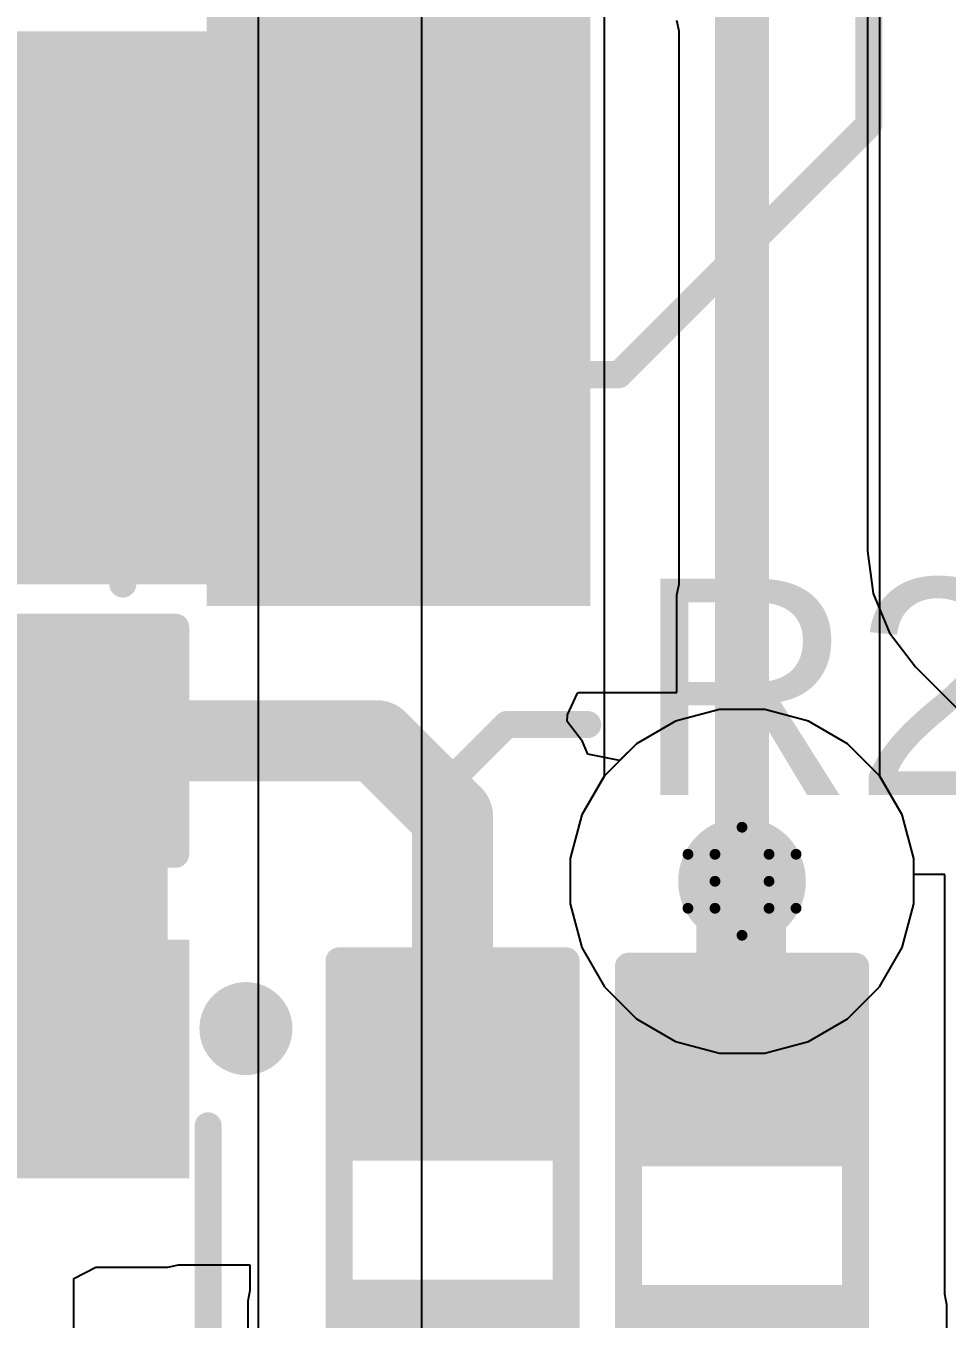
# Model space of a CAD drawing. Header units: inches. Extents: x -3 to 5437, y -3 to 5435.
# Drawn here: x 128.5 to 132.83, y 20.65 to 26.73 of the extents above; entities that cross this region are included whole.
import ezdxf

# ---------------------------------------------------------------- set-up
doc = ezdxf.new("R2010")
doc.units = ezdxf.units.IN
for name, color, linetype in [('Bottom Layer', 5, 'Continuous'), ('Bottom Solder', 6, 'Continuous'), ('Drill Drawing', 1, 'Continuous'), ('GND', 16, 'Continuous'), ('PWR', 76, 'Continuous'), ('Top Layer', 1, 'Continuous'), ('Top Overlay', 2, 'Continuous'), ('Top Paste', 8, 'Continuous'), ('Top Solder', 216, 'Continuous'), ('Via Holes', 16, 'Continuous')]:
    doc.layers.add(name, color=color, linetype=linetype)
doc.styles.add('Arial', font='', dxfattribs={"height": 0.2})
doc.styles.get('Arial').set_extended_font_data('Arial')

# ---------------------------------------------------------------- blocks, each defined once
blk = doc.blocks.new('SOT_23_249')
at = {"layer": 'Top Layer'}
for points in [[(-0.41, 1.46), (0.41, 1.46), (0.41, 0.54), (-0.41, 0.54)], [(-1.36, -0.54), (-0.54, -0.54), (-0.54, -1.46), (-1.36, -1.46)], [(0.54, -0.54), (1.36, -0.54), (1.36, -1.46), (0.54, -1.46)]]:
    blk.add_hatch(color=1, dxfattribs=at).paths.add_polyline_path(points)
at = {"layer": 'Top Paste'}
for points in [[(-0.41, 1.46), (0.41, 1.46), (0.41, 0.54), (-0.41, 0.54)], [(-1.36, -0.54), (-0.54, -0.54), (-0.54, -1.46), (-1.36, -1.46)], [(0.54, -0.54), (1.36, -0.54), (1.36, -1.46), (0.54, -1.46)]]:
    blk.add_hatch(color=8, dxfattribs=at).paths.add_polyline_path(points)
at = {"layer": 'Top Solder'}
for points in [[(-0.5116, 1.5616), (0.5116, 1.5616), (0.5116, 0.4384), (-0.5116, 0.4384)], [(-1.4616, -0.4384), (-0.4384, -0.4384), (-0.4384, -1.5616), (-1.4616, -1.5616)], [(0.4384, -0.4384), (1.4616, -0.4384), (1.4616, -1.5616), (0.4384, -1.5616)]]:
    blk.add_hatch(color=216, dxfattribs=at).paths.add_polyline_path(points)
at = {"layer": 'Top Overlay'}
for points in [[(-1.5494, 0.7366, 0.127, 0.127, 0), (-1.5494, -0.6858, 0.127, 0.127, 0)], [(-0.6096, 0.7366, 0.127, 0.127, 0), (-1.5494, 0.7366, 0.127, 0.127, 0)], [(1.5494, 0.7366, 0.127, 0.127, 0), (0.6096, 0.7366, 0.127, 0.127, 0)], [(1.5494, 0.7366, 0.127, 0.127, 0), (1.5494, -0.6858, 0.127, 0.127, 0)], [(0.3302, -0.7366, 0.127, 0.127, 0), (-0.3302, -0.7366, 0.127, 0.127, 0)]]:
    blk.add_lwpolyline(points, format="xyseb", dxfattribs=at)
for points in [[(-1.5812, 0.7366, 0.0635, 0.0635, 1), (-1.5176, 0.7366, 0.0635, 0.0635, 1)], [(-1.5812, 0.7366, 0.0635, 0.0635, 1), (-1.5176, 0.7366, 0.0635, 0.0635, 1)], [(-0.6413, 0.7366, 0.0635, 0.0635, 1), (-0.5778, 0.7366, 0.0635, 0.0635, 1)], [(0.5778, 0.7366, 0.0635, 0.0635, 1), (0.6413, 0.7366, 0.0635, 0.0635, 1)], [(1.5176, 0.7366, 0.0635, 0.0635, 1), (1.5812, 0.7366, 0.0635, 0.0635, 1)], [(1.5176, 0.7366, 0.0635, 0.0635, 1), (1.5812, 0.7366, 0.0635, 0.0635, 1)], [(-1.5812, -0.6858, 0.0635, 0.0635, 1), (-1.5176, -0.6858, 0.0635, 0.0635, 1)], [(1.5176, -0.6858, 0.0635, 0.0635, 1), (1.5812, -0.6858, 0.0635, 0.0635, 1)], [(-0.3619, -0.7366, 0.0635, 0.0635, 1), (-0.2984, -0.7366, 0.0635, 0.0635, 1)], [(0.2984, -0.7366, 0.0635, 0.0635, 1), (0.3619, -0.7366, 0.0635, 0.0635, 1)], [(-1.6356, -1.143, 0.254, 0.254, 1), (-1.8188, -1.143, 0.254, 0.254, 1)], [(-1.8823, -1.143, 0.127, 0.127, 1), (-1.7553, -1.143, 0.127, 0.127, 1)], [(-1.6991, -1.143, 0.127, 0.127, 1), (-1.5721, -1.143, 0.127, 0.127, 1)]]:
    blk.add_lwpolyline(points, format="xyseb", close=True, dxfattribs=at)
blk = doc.blocks.new('R___0603_271')
at = {"layer": 'Top Layer'}
for points in [[(-0.381, 0.4445), (-0.381, -0.4445), (-1.143, -0.4445), (-1.143, 0.4445)], [(1.143, 0.4445), (1.143, -0.4445), (0.381, -0.4445), (0.381, 0.4445)]]:
    blk.add_hatch(color=1, dxfattribs=at).paths.add_polyline_path(points)
at = {"layer": 'Top Paste'}
for points in [[(-0.381, 0.4445), (-0.381, -0.4445), (-1.143, -0.4445), (-1.143, 0.4445)], [(1.143, 0.4445), (1.143, -0.4445), (0.381, -0.4445), (0.381, 0.4445)]]:
    blk.add_hatch(color=8, dxfattribs=at).paths.add_polyline_path(points)
at = {"layer": 'Top Solder'}
for points in [[(-0.2794, 0.5461), (-0.2794, -0.5461), (-1.2446, -0.5461), (-1.2446, 0.5461)], [(1.2446, 0.5461), (1.2446, -0.5461), (0.2794, -0.5461), (0.2794, 0.5461)]]:
    blk.add_hatch(color=216, dxfattribs=at).paths.add_polyline_path(points)
at = {"layer": 'Top Overlay'}
for points in [[(-1.2192, -0.5334, 0.127, 0.127, 0), (-1.2192, 0.5334, 0.127, 0.127, 0)], [(1.2192, 0.5334, 0.127, 0.127, 0), (-1.2192, 0.5334, 0.127, 0.127, 0)], [(1.2192, -0.5334, 0.127, 0.127, 0), (1.2192, 0.5334, 0.127, 0.127, 0)], [(1.2192, -0.5334, 0.127, 0.127, 0), (-1.2192, -0.5334, 0.127, 0.127, 0)]]:
    blk.add_lwpolyline(points, format="xyseb", dxfattribs=at)
for points in [[(-1.25095, 0.5334, 0.0635, 0.0635, 1), (-1.18745, 0.5334, 0.0635, 0.0635, 1)], [(-1.25095, 0.5334, 0.0635, 0.0635, 1), (-1.18745, 0.5334, 0.0635, 0.0635, 1)], [(1.18745, 0.5334, 0.0635, 0.0635, 1), (1.25095, 0.5334, 0.0635, 0.0635, 1)], [(1.18745, 0.5334, 0.0635, 0.0635, 1), (1.25095, 0.5334, 0.0635, 0.0635, 1)], [(-1.25095, -0.5334, 0.0635, 0.0635, 1), (-1.18745, -0.5334, 0.0635, 0.0635, 1)], [(-1.25095, -0.5334, 0.0635, 0.0635, 1), (-1.18745, -0.5334, 0.0635, 0.0635, 1)], [(1.18745, -0.5334, 0.0635, 0.0635, 1), (1.25095, -0.5334, 0.0635, 0.0635, 1)], [(1.18745, -0.5334, 0.0635, 0.0635, 1), (1.25095, -0.5334, 0.0635, 0.0635, 1)]]:
    blk.add_lwpolyline(points, format="xyseb", close=True, dxfattribs=at)
blk = doc.blocks.new('R___0603_272')
at = {"layer": 'Top Layer'}
for points in [[(-0.381, 0.4445), (-0.381, -0.4445), (-1.143, -0.4445), (-1.143, 0.4445)], [(1.143, 0.4445), (1.143, -0.4445), (0.381, -0.4445), (0.381, 0.4445)]]:
    blk.add_hatch(color=1, dxfattribs=at).paths.add_polyline_path(points)
at = {"layer": 'Top Paste'}
for points in [[(-0.381, 0.4445), (-0.381, -0.4445), (-1.143, -0.4445), (-1.143, 0.4445)], [(1.143, 0.4445), (1.143, -0.4445), (0.381, -0.4445), (0.381, 0.4445)]]:
    blk.add_hatch(color=8, dxfattribs=at).paths.add_polyline_path(points)
at = {"layer": 'Top Solder'}
for points in [[(-0.2794, 0.5461), (-0.2794, -0.5461), (-1.2446, -0.5461), (-1.2446, 0.5461)], [(1.2446, 0.5461), (1.2446, -0.5461), (0.2794, -0.5461), (0.2794, 0.5461)]]:
    blk.add_hatch(color=216, dxfattribs=at).paths.add_polyline_path(points)
at = {"layer": 'Top Overlay'}
for points in [[(1.2192, 0.5334, 0.127, 0.127, 0), (-1.2192, 0.5334, 0.127, 0.127, 0)], [(-1.2192, -0.5334, 0.127, 0.127, 0), (-1.2192, 0.5334, 0.127, 0.127, 0)], [(1.2192, -0.5334, 0.127, 0.127, 0), (1.2192, 0.5334, 0.127, 0.127, 0)], [(1.2192, -0.5334, 0.127, 0.127, 0), (-1.2192, -0.5334, 0.127, 0.127, 0)]]:
    blk.add_lwpolyline(points, format="xyseb", dxfattribs=at)
for points in [[(-1.25095, 0.5334, 0.0635, 0.0635, 1), (-1.18745, 0.5334, 0.0635, 0.0635, 1)], [(-1.25095, 0.5334, 0.0635, 0.0635, 1), (-1.18745, 0.5334, 0.0635, 0.0635, 1)], [(1.18745, 0.5334, 0.0635, 0.0635, 1), (1.25095, 0.5334, 0.0635, 0.0635, 1)], [(1.18745, 0.5334, 0.0635, 0.0635, 1), (1.25095, 0.5334, 0.0635, 0.0635, 1)], [(-1.25095, -0.5334, 0.0635, 0.0635, 1), (-1.18745, -0.5334, 0.0635, 0.0635, 1)], [(-1.25095, -0.5334, 0.0635, 0.0635, 1), (-1.18745, -0.5334, 0.0635, 0.0635, 1)], [(1.18745, -0.5334, 0.0635, 0.0635, 1), (1.25095, -0.5334, 0.0635, 0.0635, 1)], [(1.18745, -0.5334, 0.0635, 0.0635, 1), (1.25095, -0.5334, 0.0635, 0.0635, 1)]]:
    blk.add_lwpolyline(points, format="xyseb", close=True, dxfattribs=at)
blk = doc.blocks.new('RVT1E100M0405__405')
at = {"layer": 'Top Layer'}
blk.add_hatch(color=1, dxfattribs=at).paths.add_polyline_path([(-3.1, 0.8), (-0.5, 0.8), (-0.5, -0.8), (-3.1, -0.8)])
at = {"layer": 'Top Paste'}
blk.add_hatch(color=8, dxfattribs=at).paths.add_polyline_path([(-3.1, 0.8), (-0.5, 0.8), (-0.5, -0.8), (-3.1, -0.8)])
at = {"layer": 'Top Solder'}
blk.add_hatch(color=216, dxfattribs=at).paths.add_polyline_path([(-3.2016, 0.9016), (-0.3984, 0.9016), (-0.3984, -0.9016), (-3.2016, -0.9016)])
at = {"layer": 'Top Overlay'}
for points in [[(-0.9398, 2.2098, 0.127, 0.127, 0), (-2.1145, 1.0351, 0.127, 0.127, 0)], [(-2.7432, 1.651, 0.127, 0.127, 0), (-2.7432, 0.9398, 0.127, 0.127, 0)], [(-3.0988, 1.2954, 0.127, 0.127, 0), (-2.3876, 1.2954, 0.127, 0.127, 0)], [(-2.1145, 1.0351, 0.127, 0.127, 0), (-2.1145, 0.889, 0.127, 0.127, 0)], [(-2.1145, -0.889, 0.127, 0.127, 0), (-2.1145, -1.0351, 0.127, 0.127, 0)], [(-2.1145, -1.0351, 0.127, 0.127, 0), (-0.9398, -2.2098, 0.127, 0.127, 0)], [(-0.9398, -2.2098, 0.127, 0.127, 0), (2.159, -2.2098, 0.127, 0.127, 0)]]:
    blk.add_lwpolyline(points, format="xyseb", dxfattribs=at)
for points in [[(-2.775, 1.651, 0.0635, 0.0635, 1), (-2.7115, 1.651, 0.0635, 0.0635, 1)], [(-3.1305, 1.2954, 0.0635, 0.0635, 1), (-3.0671, 1.2954, 0.0635, 0.0635, 1)], [(-2.4194, 1.2954, 0.0635, 0.0635, 1), (-2.3559, 1.2954, 0.0635, 0.0635, 1)], [(-2.1463, 1.0351, 0.0635, 0.0635, 1), (-2.0828, 1.0351, 0.0635, 0.0635, 1)], [(-2.1463, 1.0351, 0.0635, 0.0635, 1), (-2.0828, 1.0351, 0.0635, 0.0635, 1)], [(-2.775, 0.9398, 0.0635, 0.0635, 1), (-2.7115, 0.9398, 0.0635, 0.0635, 1)], [(-2.1463, 0.889, 0.0635, 0.0635, 1), (-2.0828, 0.889, 0.0635, 0.0635, 1)], [(-2.1463, -0.889, 0.0635, 0.0635, 1), (-2.0828, -0.889, 0.0635, 0.0635, 1)], [(-2.1463, -1.0351, 0.0635, 0.0635, 1), (-2.0828, -1.0351, 0.0635, 0.0635, 1)], [(-2.1463, -1.0351, 0.0635, 0.0635, 1), (-2.0828, -1.0351, 0.0635, 0.0635, 1)], [(-0.9715, -2.2098, 0.0635, 0.0635, 1), (-0.908, -2.2098, 0.0635, 0.0635, 1)], [(-0.9715, -2.2098, 0.0635, 0.0635, 1), (-0.908, -2.2098, 0.0635, 0.0635, 1)]]:
    blk.add_lwpolyline(points, format="xyseb", close=True, dxfattribs=at)
blk = doc.blocks.new('RES_0603_442')
at = {"layer": 'Top Layer'}
for points in [[(-0.381, 0.4445), (-0.381, -0.4445), (-1.143, -0.4445), (-1.143, 0.4445)], [(1.143, 0.4445), (1.143, -0.4445), (0.381, -0.4445), (0.381, 0.4445)]]:
    blk.add_hatch(color=1, dxfattribs=at).paths.add_polyline_path(points)
at = {"layer": 'Top Paste'}
for points in [[(-0.381, 0.4445), (-0.381, -0.4445), (-1.143, -0.4445), (-1.143, 0.4445)], [(1.143, 0.4445), (1.143, -0.4445), (0.381, -0.4445), (0.381, 0.4445)]]:
    blk.add_hatch(color=8, dxfattribs=at).paths.add_polyline_path(points)
at = {"layer": 'Top Solder'}
for points in [[(-0.2794, 0.5461), (-0.2794, -0.5461), (-1.2446, -0.5461), (-1.2446, 0.5461)], [(1.2446, 0.5461), (1.2446, -0.5461), (0.2794, -0.5461), (0.2794, 0.5461)]]:
    blk.add_hatch(color=216, dxfattribs=at).paths.add_polyline_path(points)
at = {"layer": 'Top Overlay'}
for points in [[(-1.2446, 0.5334, 0.127, 0.127, 0), (-1.2446, -0.5334, 0.127, 0.127, 0)], [(1.2446, 0.5334, 0.127, 0.127, 0), (-1.2446, 0.5334, 0.127, 0.127, 0)], [(1.2446, 0.5334, 0.127, 0.127, 0), (1.2446, -0.5334, 0.127, 0.127, 0)], [(1.2446, -0.5334, 0.127, 0.127, 0), (-1.2446, -0.5334, 0.127, 0.127, 0)]]:
    blk.add_lwpolyline(points, format="xyseb", dxfattribs=at)
for points in [[(-1.27635, 0.5334, 0.0635, 0.0635, 1), (-1.21285, 0.5334, 0.0635, 0.0635, 1)], [(-1.27635, 0.5334, 0.0635, 0.0635, 1), (-1.21285, 0.5334, 0.0635, 0.0635, 1)], [(1.21285, 0.5334, 0.0635, 0.0635, 1), (1.27635, 0.5334, 0.0635, 0.0635, 1)], [(1.21285, 0.5334, 0.0635, 0.0635, 1), (1.27635, 0.5334, 0.0635, 0.0635, 1)], [(-1.27635, -0.5334, 0.0635, 0.0635, 1), (-1.21285, -0.5334, 0.0635, 0.0635, 1)], [(-1.27635, -0.5334, 0.0635, 0.0635, 1), (-1.21285, -0.5334, 0.0635, 0.0635, 1)], [(1.21285, -0.5334, 0.0635, 0.0635, 1), (1.27635, -0.5334, 0.0635, 0.0635, 1)], [(1.21285, -0.5334, 0.0635, 0.0635, 1), (1.27635, -0.5334, 0.0635, 0.0635, 1)]]:
    blk.add_lwpolyline(points, format="xyseb", close=True, dxfattribs=at)

msp = doc.modelspace()

# ---------------------------------------------------------------- hatches: boundary and pattern name
at = {"layer": 'Bottom Layer'}
h = msp.add_hatch(color=5, dxfattribs=at)
edge = h.paths.add_edge_path()
edge.add_arc((131.8618, 22.7085), 0.3, 0, 360)
at = {"layer": 'Bottom Solder'}
h = msp.add_hatch(color=6, dxfattribs=at)
edge = h.paths.add_edge_path()
edge.add_arc((131.8618, 22.7085), 0.15, 0, 360)
at = {"layer": 'GND'}
h = msp.add_hatch(color=16, dxfattribs=at)
edge = h.paths.add_edge_path()
edge.add_arc((131.8618, 22.7085), 0.3, 0, 360)
at = {"layer": 'PWR'}
h = msp.add_hatch(color=76, dxfattribs=at)
edge = h.paths.add_edge_path()
edge.add_arc((131.8618, 22.7085), 0.3, 0, 360)
at = {"layer": 'Top Layer'}
for points in [[(124.8453, 24.1043), (131.0478, 24.1043), (131.0478, 26.7043), (124.8453, 26.7043)], [(128.3371, 21.4131), (129.1637, 21.4131), (129.1637, 23.8134), (128.3371, 23.8134)], [(131.6464, 21.4707), (132.0692, 21.4707), (132.0692, 22.7085), (131.6464, 22.7085)], [(130.0573, 16.8399), (130.4383, 16.8399), (130.4383, 20.7341), (130.0573, 20.7341)], [(131.4173, 18.3799), (132.3063, 18.3799), (132.3063, 20.7177), (131.4173, 20.7177)]]:
    msp.add_hatch(color=1, dxfattribs=at).paths.add_polyline_path(points)
h = msp.add_hatch(color=1, dxfattribs=at)
edge = h.paths.add_edge_path()
edge.add_arc((131.8618, 22.7085), 0.3, 0, 360)
at = {"layer": 'Top Solder'}
h = msp.add_hatch(color=216, dxfattribs=at)
edge = h.paths.add_edge_path()
edge.add_arc((131.8618, 22.7085), 0.15, 0, 360)
at = {"layer": 'Via Holes'}
h = msp.add_hatch(color=7, dxfattribs=at)
edge = h.paths.add_edge_path()
edge.add_arc((131.8618, 22.7085), 0.15, 0, 360)

# ---------------------------------------------------------------- linework, layer by layer
at = {"layer": 'Bottom Layer'}
for p, q in [((131.2144, 36.9553), (131.2144, 23.2031)), ((132.5093, 23.2031), (132.5093, 36.793)), ((131.2144, 23.2031), (131.1089, 23.0204)), ((132.6148, 23.0204), (132.5093, 23.2031)), ((131.1089, 23.0204), (131.0538, 22.8148)), ((132.6698, 22.8148), (132.6148, 23.0204)), ((131.0538, 22.8148), (131.0538, 22.6021)), ((132.6698, 22.6021), (132.6698, 22.8148)), ((131.0538, 22.6021), (131.1089, 22.3966)), ((132.6148, 22.3966), (132.6698, 22.6021)), ((131.1089, 22.3966), (131.2153, 22.2124)), ((132.5084, 22.2124), (132.6148, 22.3966)), ((131.2153, 22.2124), (131.3657, 22.0619)), ((132.358, 22.0619), (132.5084, 22.2124)), ((131.3657, 22.0619), (131.55, 21.9555)), ((132.1737, 21.9555), (132.358, 22.0619)), ((131.55, 21.9555), (131.7555, 21.9005)), ((131.9682, 21.9005), (132.1737, 21.9555)), ((131.7555, 21.9005), (131.9682, 21.9005))]:
    msp.add_line(p, q, dxfattribs=at)
msp.add_lwpolyline([(131.8618, 22.7085, 0.254, 0.254, 0), (131.8618, 37.2235, 0.254, 0.254, 0)], format="xyseb", dxfattribs=at)
msp.add_lwpolyline([(131.7983, 22.7085, 0.127, 0.127, 1), (131.9253, 22.7085, 0.127, 0.127, 1)], format="xyseb", close=True, dxfattribs=at)
at = {"layer": 'Drill Drawing'}
for points in [[(131.7348, 22.8355, 0.0508, 0.0508, 0), (131.8618, 22.9625, 0.0508, 0.0508, 0)], [(131.8618, 22.9625, 0.0508, 0.0508, 0), (131.9888, 22.8355, 0.0508, 0.0508, 0)], [(131.6078, 22.8355, 0.0508, 0.0508, 0), (131.7348, 22.7085, 0.0508, 0.0508, 0)], [(131.6078, 22.8355, 0.0508, 0.0508, 0), (131.7348, 22.8355, 0.0508, 0.0508, 0)], [(131.9888, 22.8355, 0.0508, 0.0508, 0), (132.1158, 22.8355, 0.0508, 0.0508, 0)], [(131.9888, 22.7085, 0.0508, 0.0508, 0), (132.1158, 22.8355, 0.0508, 0.0508, 0)], [(131.6078, 22.5815, 0.0508, 0.0508, 0), (131.7348, 22.7085, 0.0508, 0.0508, 0)], [(131.9888, 22.7085, 0.0508, 0.0508, 0), (132.1158, 22.5815, 0.0508, 0.0508, 0)], [(131.6078, 22.5815, 0.0508, 0.0508, 0), (131.7348, 22.5815, 0.0508, 0.0508, 0)], [(131.7348, 22.5815, 0.0508, 0.0508, 0), (131.8618, 22.4545, 0.0508, 0.0508, 0)], [(131.8618, 22.4545, 0.0508, 0.0508, 0), (131.9888, 22.5815, 0.0508, 0.0508, 0)], [(131.9888, 22.5815, 0.0508, 0.0508, 0), (132.1158, 22.5815, 0.0508, 0.0508, 0)]]:
    msp.add_lwpolyline(points, format="xyseb", dxfattribs=at)
for points in [[(131.8491, 22.9625, 0.0254, 0.0254, 1), (131.8745, 22.9625, 0.0254, 0.0254, 1)], [(131.8491, 22.9625, 0.0254, 0.0254, 1), (131.8745, 22.9625, 0.0254, 0.0254, 1)], [(131.5951, 22.8355, 0.0254, 0.0254, 1), (131.6205, 22.8355, 0.0254, 0.0254, 1)], [(131.5951, 22.8355, 0.0254, 0.0254, 1), (131.6205, 22.8355, 0.0254, 0.0254, 1)], [(131.7221, 22.8355, 0.0254, 0.0254, 1), (131.7475, 22.8355, 0.0254, 0.0254, 1)], [(131.7221, 22.8355, 0.0254, 0.0254, 1), (131.7475, 22.8355, 0.0254, 0.0254, 1)], [(131.9761, 22.8355, 0.0254, 0.0254, 1), (132.0015, 22.8355, 0.0254, 0.0254, 1)], [(131.9761, 22.8355, 0.0254, 0.0254, 1), (132.0015, 22.8355, 0.0254, 0.0254, 1)], [(132.1031, 22.8355, 0.0254, 0.0254, 1), (132.1285, 22.8355, 0.0254, 0.0254, 1)], [(132.1031, 22.8355, 0.0254, 0.0254, 1), (132.1285, 22.8355, 0.0254, 0.0254, 1)], [(131.7221, 22.7085, 0.0254, 0.0254, 1), (131.7475, 22.7085, 0.0254, 0.0254, 1)], [(131.7221, 22.7085, 0.0254, 0.0254, 1), (131.7475, 22.7085, 0.0254, 0.0254, 1)], [(131.9761, 22.7085, 0.0254, 0.0254, 1), (132.0015, 22.7085, 0.0254, 0.0254, 1)], [(131.9761, 22.7085, 0.0254, 0.0254, 1), (132.0015, 22.7085, 0.0254, 0.0254, 1)], [(131.5951, 22.5815, 0.0254, 0.0254, 1), (131.6205, 22.5815, 0.0254, 0.0254, 1)], [(131.5951, 22.5815, 0.0254, 0.0254, 1), (131.6205, 22.5815, 0.0254, 0.0254, 1)], [(131.7221, 22.5815, 0.0254, 0.0254, 1), (131.7475, 22.5815, 0.0254, 0.0254, 1)], [(131.7221, 22.5815, 0.0254, 0.0254, 1), (131.7475, 22.5815, 0.0254, 0.0254, 1)], [(131.9761, 22.5815, 0.0254, 0.0254, 1), (132.0015, 22.5815, 0.0254, 0.0254, 1)], [(131.9761, 22.5815, 0.0254, 0.0254, 1), (132.0015, 22.5815, 0.0254, 0.0254, 1)], [(132.1031, 22.5815, 0.0254, 0.0254, 1), (132.1285, 22.5815, 0.0254, 0.0254, 1)], [(132.1031, 22.5815, 0.0254, 0.0254, 1), (132.1285, 22.5815, 0.0254, 0.0254, 1)], [(131.8491, 22.4545, 0.0254, 0.0254, 1), (131.8745, 22.4545, 0.0254, 0.0254, 1)], [(131.8491, 22.4545, 0.0254, 0.0254, 1), (131.8745, 22.4545, 0.0254, 0.0254, 1)]]:
    msp.add_lwpolyline(points, format="xyseb", close=True, dxfattribs=at)
at = {"layer": 'GND'}
for p, q in [((131.7555, 23.5165), (131.55, 23.4614)), ((131.9682, 23.5165), (131.7555, 23.5165)), ((132.1737, 23.4614), (131.9682, 23.5165)), ((131.55, 23.4614), (131.3657, 23.355)), ((132.358, 23.355), (132.1737, 23.4614)), ((131.3657, 23.355), (131.2153, 23.2046)), ((132.5084, 23.2046), (132.358, 23.355)), ((131.2153, 23.2046), (131.1089, 23.0204)), ((132.6148, 23.0204), (132.5084, 23.2046)), ((131.1089, 23.0204), (131.0538, 22.8148)), ((132.6698, 22.8148), (132.6148, 23.0204)), ((131.0538, 22.8148), (131.0538, 22.6021)), ((132.6698, 22.6021), (132.6698, 22.8148)), ((131.0538, 22.6021), (131.1089, 22.3966)), ((132.6148, 22.3966), (132.6698, 22.6021)), ((131.1089, 22.3966), (131.2153, 22.2124)), ((132.5084, 22.2124), (132.6148, 22.3966)), ((131.2153, 22.2124), (131.3657, 22.0619)), ((132.358, 22.0619), (132.5084, 22.2124)), ((131.3657, 22.0619), (131.55, 21.9555)), ((132.1737, 21.9555), (132.358, 22.0619)), ((131.55, 21.9555), (131.7555, 21.9005)), ((131.9682, 21.9005), (132.1737, 21.9555)), ((131.7555, 21.9005), (131.9682, 21.9005))]:
    msp.add_line(p, q, dxfattribs=at)
at = {"layer": 'PWR'}
for p, q in [((130.357, 18.1359), (130.357, 31.2739)), ((129.5884, 27.1438), (129.5884, 20.4687)), ((131.7555, 23.5165), (131.55, 23.4614)), ((131.9682, 23.5165), (131.7555, 23.5165)), ((132.1737, 23.4614), (131.9682, 23.5165)), ((131.55, 23.4614), (131.3657, 23.355)), ((132.358, 23.355), (132.1737, 23.4614)), ((131.3657, 23.355), (131.2153, 23.2046)), ((132.5084, 23.2046), (132.358, 23.355)), ((131.2153, 23.2046), (131.1089, 23.0204)), ((132.6148, 23.0204), (132.5084, 23.2046)), ((131.1089, 23.0204), (131.0538, 22.8148)), ((132.6698, 22.8148), (132.6148, 23.0204)), ((131.0538, 22.8148), (131.0538, 22.6021)), ((132.6698, 22.6021), (132.6698, 22.8148)), ((131.0538, 22.6021), (131.1089, 22.3966)), ((132.6148, 22.3966), (132.6698, 22.6021)), ((131.1089, 22.3966), (131.2153, 22.2124)), ((132.5084, 22.2124), (132.6148, 22.3966)), ((131.2153, 22.2124), (131.3657, 22.0619)), ((132.358, 22.0619), (132.5084, 22.2124)), ((131.3657, 22.0619), (131.55, 21.9555)), ((132.1737, 21.9555), (132.358, 22.0619)), ((131.55, 21.9555), (131.7555, 21.9005)), ((131.9682, 21.9005), (132.1737, 21.9555)), ((131.7555, 21.9005), (131.9682, 21.9005))]:
    msp.add_line(p, q, dxfattribs=at)
at = {"layer": 'Top Layer'}
for p, q in [((132.4513, 37.7194), (132.4513, 24.2601)), ((131.5658, 26.7043), (131.5558, 26.7543)), ((131.5658, 24.1043), (131.5658, 26.7043)), ((132.4513, 24.2601), (132.4775, 24.0612)), ((131.5558, 24.0542), (131.5658, 24.1043)), ((131.5558, 23.5963), (131.5558, 24.0542)), ((132.4775, 24.0612), (132.5543, 23.8758)), ((132.5543, 23.8758), (132.6764, 23.7167)), ((132.6764, 23.7167), (133.2883, 23.1048)), ((131.042, 23.4914), (131.0892, 23.5923)), ((131.0892, 23.5923), (131.0923, 23.5952)), ((131.0923, 23.5952), (131.0979, 23.5963)), ((131.0979, 23.5963), (131.5558, 23.5963)), ((131.04, 23.4593), (131.042, 23.4914)), ((131.7555, 23.5165), (131.55, 23.4614)), ((131.9682, 23.5165), (131.7555, 23.5165)), ((132.1737, 23.4614), (131.9682, 23.5165)), ((131.112, 23.3655), (131.04, 23.4593)), ((131.55, 23.4614), (131.3657, 23.355)), ((132.358, 23.355), (132.1737, 23.4614)), ((131.1368, 23.3057), (131.112, 23.3655)), ((131.3657, 23.355), (131.2866, 23.2759)), ((132.5084, 23.2046), (132.358, 23.355)), ((131.2866, 23.2759), (131.1368, 23.3057)), ((132.6148, 23.0204), (132.5084, 23.2046)), ((132.6698, 22.8148), (132.6148, 23.0204)), ((132.6698, 22.7407), (132.6698, 22.8148)), ((132.8143, 22.7407), (132.6698, 22.7407)), ((132.8143, 20.7677), (132.8143, 22.7407)), ((128.7217, 20.8411), (128.8263, 20.8951)), ((128.8263, 20.8951), (129.1637, 20.8951)), ((129.1637, 20.8951), (129.2137, 20.9051)), ((129.2137, 20.9051), (129.5493, 20.9051)), ((129.5493, 20.9051), (129.5493, 20.7842)), ((128.7217, 20.3831), (128.7217, 20.8411)), ((129.5493, 20.7842), (129.5394, 20.7341)), ((129.5394, 20.7341), (129.5394, 17.8079)), ((132.8243, 20.7177), (132.8143, 20.7677)), ((132.8243, 18.3799), (132.8243, 20.7177))]:
    msp.add_line(p, q, dxfattribs=at)
for points in [[(128.7181, 23.3689, 0.381, 0.381, 0), (130.1462, 23.3689, 0.381, 0.381, 0)], [(130.1462, 23.3689, 0.381, 0.381, 0), (130.5018, 23.0133, 0.381, 0.381, 0)], [(130.5018, 21.8771, 0.381, 0.381, 0), (130.5018, 23.0133, 0.381, 0.381, 0)]]:
    msp.add_lwpolyline(points, format="xyseb", dxfattribs=at)
for points in [[(128.6228, 23.3689, 0.1905, 0.1905, 1), (128.8133, 23.3689, 0.1905, 0.1905, 1)], [(130.051, 23.3689, 0.1905, 0.1905, 1), (130.2415, 23.3689, 0.1905, 0.1905, 1)], [(130.051, 23.3689, 0.1905, 0.1905, 1), (130.2415, 23.3689, 0.1905, 0.1905, 1)], [(130.4066, 23.0133, 0.1905, 0.1905, 1), (130.5971, 23.0133, 0.1905, 0.1905, 1)], [(130.4066, 23.0133, 0.1905, 0.1905, 1), (130.5971, 23.0133, 0.1905, 0.1905, 1)], [(130.4066, 21.8771, 0.1905, 0.1905, 1), (130.5971, 21.8771, 0.1905, 0.1905, 1)]]:
    msp.add_lwpolyline(points, format="xyseb", close=True, dxfattribs=at)
at = {"layer": 'Top Overlay'}
for points in [[(130.5018, 23.1911, 0.127, 0.127, 0), (130.7558, 23.4451, 0.127, 0.127, 0)], [(130.7558, 23.4451, 0.127, 0.127, 0), (131.1368, 23.4451, 0.127, 0.127, 0)], [(130.5018, 22.3343, 0.127, 0.127, 0), (130.5018, 23.1911, 0.127, 0.127, 0)]]:
    msp.add_lwpolyline(points, format="xyseb", dxfattribs=at)
for points in [[(130.7241, 23.4451, 0.0635, 0.0635, 1), (130.7876, 23.4451, 0.0635, 0.0635, 1)], [(130.7241, 23.4451, 0.0635, 0.0635, 1), (130.7876, 23.4451, 0.0635, 0.0635, 1)], [(131.1051, 23.4451, 0.0635, 0.0635, 1), (131.1686, 23.4451, 0.0635, 0.0635, 1)], [(130.4701, 23.1911, 0.0635, 0.0635, 1), (130.5336, 23.1911, 0.0635, 0.0635, 1)], [(130.4701, 23.1911, 0.0635, 0.0635, 1), (130.5336, 23.1911, 0.0635, 0.0635, 1)], [(130.4701, 22.3343, 0.0635, 0.0635, 1), (130.5336, 22.3343, 0.0635, 0.0635, 1)]]:
    msp.add_lwpolyline(points, format="xyseb", close=True, dxfattribs=at)

# ---------------------------------------------------------------- block references
for name, p, rotation in [('RVT1E100M0405__405', (130.2478, 27.2043), 90), ('RES_0603_442', (127.9561, 23.3689), 180), ('SOT_23_249', (127.8037, 20.8731), 180), ('R___0603_271', (130.5018, 21.1151), 270), ('R___0603_272', (131.8618, 21.0897), 270)]:
    msp.add_blockref(name, p, dxfattribs=dict(rotation=rotation))

# ---------------------------------------------------------------- texts
at = {"layer": 'Top Overlay', "style": 'Arial'}
msp.add_text('R29', height=1.016, dxfattribs=at).set_placement((131.3608, 23.1142))

doc.saveas('drawing.dxf')
